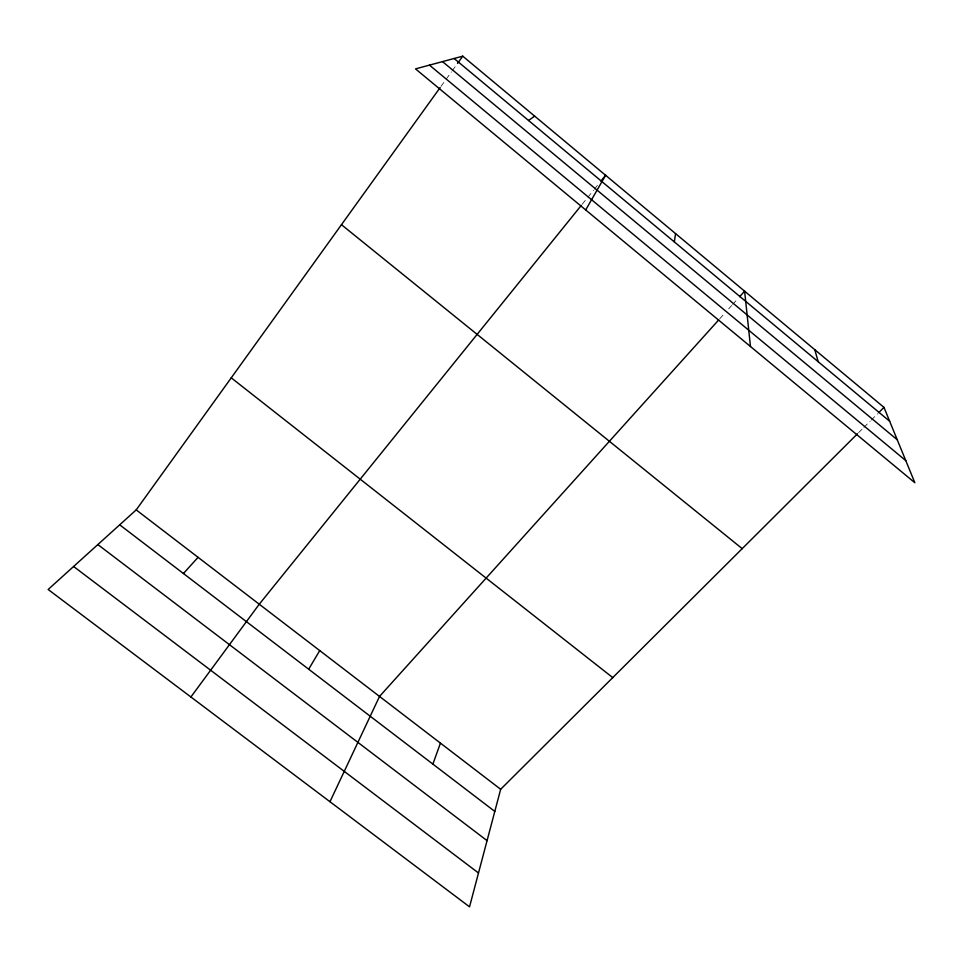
<?xml version="1.0" encoding="UTF-8"?>
<svg xmlns="http://www.w3.org/2000/svg" width="963" height="963" viewBox="0 0 963 963"><rect width="100%" height="100%" fill="white"/><g stroke="black" fill="none" stroke-linecap="round" stroke-linejoin="round"><path stroke-width="0.72" stroke-dasharray="4.82 3.61" d="M441.018 86.357L445.363 80.326M446.23 79.11L451.442 71.864M452.321 70.66L456.667 64.617M582.266 204.168L586.936 198.39M587.875 197.234L593.473 190.301M594.4 189.145L598.131 184.523M719.71 318.813L724.694 313.288M728.678 308.87L731.663 305.548M732.662 304.44L737.646 298.915M858.563 432.7L862.8 428.487M863.859 427.428L870.215 421.096M871.274 420.037L877.63 413.717"/><path stroke-width="1.44" d="M674.329 241.906L675.581 233.624M857.503 433.759L500.664 789.287L469.535 906.833L48.15 589.488L136.204 509.896L440.151 87.573M432.881 764.104L440.44 743.123M329.972 801.722L379.53 696.43L718.723 319.921M585.697 209.946L605.607 175.278L600.936 181.056M308.678 669.213L319.74 650.591M457.533 63.414L462.746 56.167L883.986 407.385L914.85 482.752L415.51 68.891L462.746 56.167M190.903 696.995L259.252 604.222L581.339 205.324M739.632 296.712L744.616 291.175L750.478 346.524M183.427 573.515L198.077 557.324M878.689 412.658L883.986 407.385M528.555 120.495L534.658 116.126M73.597 566.485L478.491 872.984M97.853 544.564L487.061 840.639M119.689 524.823L494.801 811.412M136.204 509.896L500.664 789.287M231.24 377.845L612.745 677.603M341.456 224.704L742.196 548.645M442.535 61.62L897.251 439.778M429.462 65.135L905.786 460.615M454.115 58.49L889.656 421.252M814.782 349.677L818.189 361.715"/></g></svg>
